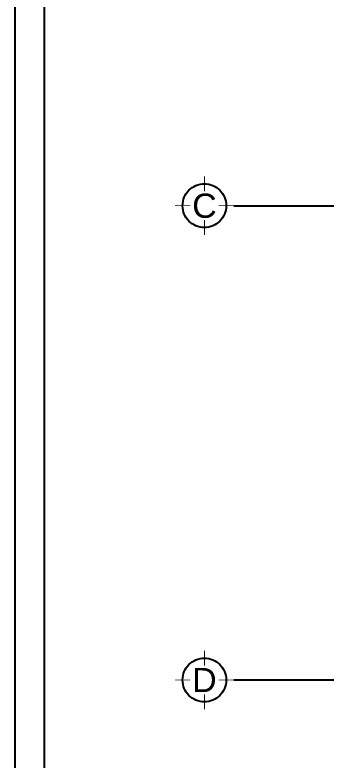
# Model space of a CAD drawing. Header units: inches. Extents: x 5 to 295, y 10 to 227.
# Drawn here: x 4.72 to 20.78, y 121.5 to 160.01 of the extents above; entities that cross this region are included whole.
import ezdxf
from ezdxf.enums import TextEntityAlignment as Align

# ---------------------------------------------------------------- set-up
doc = ezdxf.new("R2010")
doc.units = ezdxf.units.IN
doc.header["$MEASUREMENT"] = 0
doc.linetypes.add('DASHDOT', pattern=[25.4, 12.7, -6.35, 0, -6.35])
for name, color, linetype in [('1- 1', 1, 'Continuous'), ('ejes', 140, 'DASHDOT'), ('MARCO', 254, 'Continuous')]:
    doc.layers.add(name, color=color, linetype=linetype)
doc.styles.add('ALA', font='arial.ttf')

# ---------------------------------------------------------------- blocks, each defined once
blk = doc.blocks.new('ejeh')
at = {"layer": 'ejes', "const_width": 0.02}
for points in [[(0, 1.348), (0, 1)], [(-0.326, 0.674), (-0.674, 0.674)], [(0.326, 0.674), (0.674, 0.674)], [(0, 0), (0, 0.348)]]:
    blk.add_lwpolyline(points, dxfattribs=at)
blk.add_lwpolyline([(0, 0.174, -2.414214), (0.5, 0.674, 1)], format="xyb", dxfattribs=at)
at = {"layer": 'ejes'}
blk.add_circle((0, 0.674), 0.5, dxfattribs=at)
blk.add_attdef('X', text='', height=0.556, dxfattribs=at).set_placement((0, 0.674), align=Align.MIDDLE_CENTER)

msp = doc.modelspace()

# ---------------------------------------------------------------- linework, layer by layer
at = {"layer": '1- 1', "lineweight": 25}
for points in [[(4.72, 226.632), (4.72, 11.529), (294.863, 11.529), (294.863, 226.632), (4.72, 226.632)], [(250.194, 225.028), (6.229, 225.028), (6.229, 12.524)]]:
    msp.add_lwpolyline(points, dxfattribs=at)
at = {"layer": 'ejes'}
for p, q in [((16.024, 150.155), (186.482, 150.155)), ((16.024, 125.645), (186.482, 125.645))]:
    msp.add_line(p, q, dxfattribs=at)

# ---------------------------------------------------------------- block references
at = {"layer": 'MARCO'}
ref = msp.add_blockref('ejeh', (14.503, 148.634), dxfattribs=dict(at, xscale=2.254873559710263, yscale=2.254873559710263, zscale=2.254873559710263))
ref.add_attrib('X', 'C', dxfattribs={"layer": 'ejes', "height": 1.254, "style": 'ALA'}).set_placement((14.503, 150.154), align=Align.MIDDLE_CENTER)
ref = msp.add_blockref('ejeh', (14.503, 124.124), dxfattribs=dict(at, xscale=2.254873559710263, yscale=2.254873559710263, zscale=2.254873559710263))
ref.add_attrib('X', 'D', dxfattribs={"layer": 'ejes', "height": 1.254, "style": 'ALA'}).set_placement((14.503, 125.644), align=Align.MIDDLE_CENTER)

doc.saveas('drawing.dxf')
